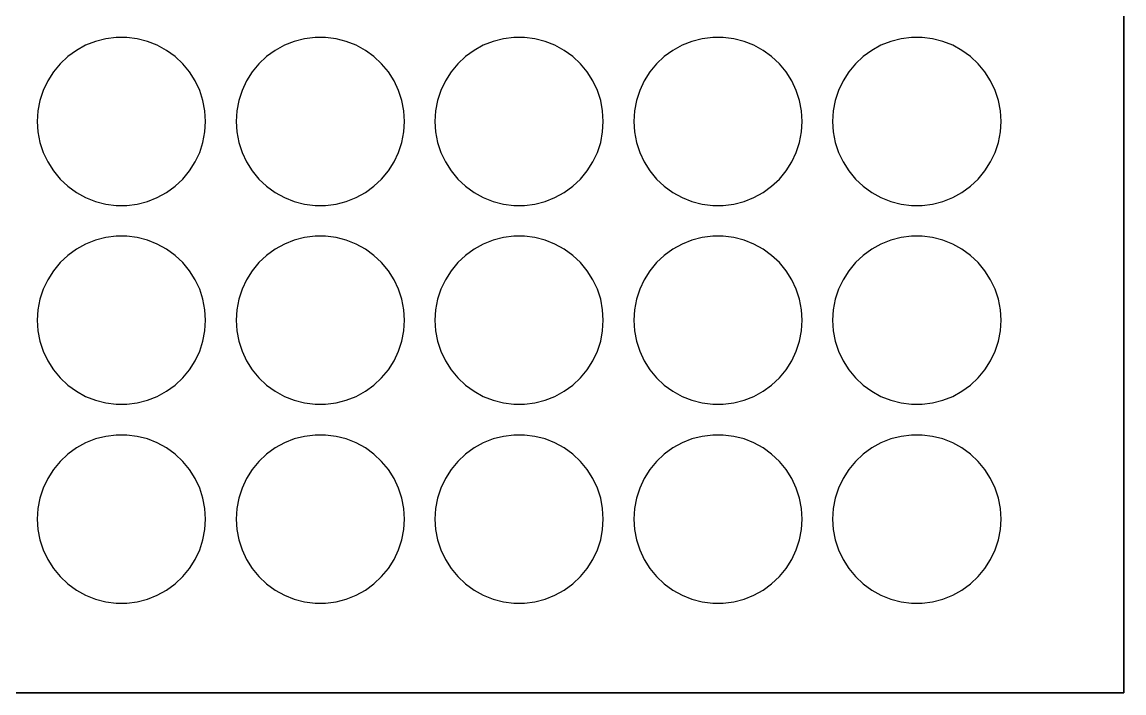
# Model space of a CAD drawing. Header units: metres. Extents: x -302 to 302, y -202 to 202.
# Drawn here: x -30 to 302.5, y -202.5 to 0 of the extents above; entities that cross this region are included whole.
import ezdxf

# ---------------------------------------------------------------- set-up
doc = ezdxf.new("R2010")
doc.units = ezdxf.units.M

msp = doc.modelspace()

# ---------------------------------------------------------------- linework, layer by layer
for p, q in [((302.45, 202.45), (302.45, -202.45)), ((302.5, -202.5), (302.5, 202.5)), ((-7.84903, -5.84315), (-10.8148, -7.01738)), ((-4.75948, -5.0499), (-7.84903, -5.84315)), ((-1.59488, -4.65012), (-4.75948, -5.0499)), ((1.59488, -4.65012), (-1.59488, -4.65012)), ((4.75948, -5.0499), (1.59488, -4.65012)), ((7.84903, -5.84315), (4.75948, -5.0499)), ((10.8148, -7.01738), (7.84903, -5.84315)), ((52.151, -5.84315), (49.1852, -7.01738)), ((55.2405, -5.0499), (52.151, -5.84315)), ((58.4051, -4.65012), (55.2405, -5.0499)), ((61.5949, -4.65012), (58.4051, -4.65012)), ((64.7595, -5.0499), (61.5949, -4.65012)), ((67.849, -5.84315), (64.7595, -5.0499)), ((70.8148, -7.01738), (67.849, -5.84315)), ((112.151, -5.84315), (109.185, -7.01738)), ((115.241, -5.0499), (112.151, -5.84315)), ((118.405, -4.65012), (115.241, -5.0499)), ((121.595, -4.65012), (118.405, -4.65012)), ((124.759, -5.0499), (121.595, -4.65012)), ((127.849, -5.84315), (124.759, -5.0499)), ((130.815, -7.01738), (127.849, -5.84315)), ((172.151, -5.84315), (169.185, -7.01738)), ((175.241, -5.0499), (172.151, -5.84315)), ((178.405, -4.65012), (175.241, -5.0499)), ((181.595, -4.65012), (178.405, -4.65012)), ((184.759, -5.0499), (181.595, -4.65012)), ((187.849, -5.84315), (184.759, -5.0499)), ((190.815, -7.01738), (187.849, -5.84315)), ((232.151, -5.84315), (229.185, -7.01738)), ((235.241, -5.0499), (232.151, -5.84315)), ((238.405, -4.65012), (235.241, -5.0499)), ((241.595, -4.65012), (238.405, -4.65012)), ((244.759, -5.0499), (241.595, -4.65012)), ((247.849, -5.84315), (244.759, -5.0499)), ((250.815, -7.01738), (247.849, -5.84315)), ((-13.61, -8.55406), (-16.1906, -10.429)), ((-10.8148, -7.01738), (-13.61, -8.55406)), ((13.61, -8.55406), (10.8148, -7.01738)), ((16.1906, -10.429), (13.61, -8.55406)), ((46.39, -8.55406), (43.8094, -10.429)), ((49.1852, -7.01738), (46.39, -8.55406)), ((73.61, -8.55406), (70.8148, -7.01738)), ((76.1906, -10.429), (73.61, -8.55406)), ((106.39, -8.55406), (103.809, -10.429)), ((109.185, -7.01738), (106.39, -8.55406)), ((133.61, -8.55406), (130.815, -7.01738)), ((136.191, -10.429), (133.61, -8.55406)), ((166.39, -8.55406), (163.809, -10.429)), ((169.185, -7.01738), (166.39, -8.55406)), ((193.61, -8.55406), (190.815, -7.01738)), ((196.191, -10.429), (193.61, -8.55406)), ((226.39, -8.55406), (223.809, -10.429)), ((229.185, -7.01738), (226.39, -8.55406)), ((253.61, -8.55406), (250.815, -7.01738)), ((256.191, -10.429), (253.61, -8.55406)), ((-18.5158, -12.6125), (-20.549, -15.0703)), ((-16.1906, -10.429), (-18.5158, -12.6125)), ((18.5158, -12.6125), (16.1906, -10.429)), ((20.549, -15.0703), (18.5158, -12.6125)), ((41.4842, -12.6125), (39.451, -15.0703)), ((43.8094, -10.429), (41.4842, -12.6125)), ((78.5158, -12.6125), (76.1906, -10.429)), ((80.549, -15.0703), (78.5158, -12.6125)), ((101.484, -12.6125), (99.451, -15.0703)), ((103.809, -10.429), (101.484, -12.6125)), ((138.516, -12.6125), (136.191, -10.429)), ((140.549, -15.0703), (138.516, -12.6125)), ((161.484, -12.6125), (159.451, -15.0703)), ((163.809, -10.429), (161.484, -12.6125)), ((198.516, -12.6125), (196.191, -10.429)), ((200.549, -15.0703), (198.516, -12.6125)), ((221.484, -12.6125), (219.451, -15.0703)), ((223.809, -10.429), (221.484, -12.6125)), ((258.516, -12.6125), (256.191, -10.429)), ((260.549, -15.0703), (258.516, -12.6125)), ((-20.549, -15.0703), (-22.2582, -17.7634)), ((22.2582, -17.7634), (20.549, -15.0703)), ((39.451, -15.0703), (37.7418, -17.7634)), ((82.2582, -17.7634), (80.549, -15.0703)), ((99.451, -15.0703), (97.7418, -17.7634)), ((142.258, -17.7634), (140.549, -15.0703)), ((159.451, -15.0703), (157.742, -17.7634)), ((202.258, -17.7634), (200.549, -15.0703)), ((219.451, -15.0703), (217.742, -17.7634)), ((262.258, -17.7634), (260.549, -15.0703)), ((-22.2582, -17.7634), (-23.6163, -20.6496)), ((23.6163, -20.6496), (22.2582, -17.7634)), ((37.7418, -17.7634), (36.3837, -20.6496)), ((83.6163, -20.6496), (82.2582, -17.7634)), ((97.7418, -17.7634), (96.3837, -20.6496)), ((143.616, -20.6496), (142.258, -17.7634)), ((157.742, -17.7634), (156.384, -20.6496)), ((203.616, -20.6496), (202.258, -17.7634)), ((217.742, -17.7634), (216.384, -20.6496)), ((263.616, -20.6496), (262.258, -17.7634)), ((-23.6163, -20.6496), (-24.602, -23.6833)), ((24.602, -23.6833), (23.6163, -20.6496)), ((36.3837, -20.6496), (35.398, -23.6833)), ((84.602, -23.6833), (83.6163, -20.6496)), ((96.3837, -20.6496), (95.398, -23.6833)), ((144.602, -23.6833), (143.616, -20.6496)), ((156.384, -20.6496), (155.398, -23.6833)), ((204.602, -23.6833), (203.616, -20.6496)), ((216.384, -20.6496), (215.398, -23.6833)), ((264.602, -23.6833), (263.616, -20.6496)), ((-24.602, -23.6833), (-25.1997, -26.8165)), ((25.1997, -26.8165), (24.602, -23.6833)), ((35.398, -23.6833), (34.8003, -26.8165)), ((85.1997, -26.8165), (84.602, -23.6833)), ((95.398, -23.6833), (94.8003, -26.8165)), ((145.2, -26.8165), (144.602, -23.6833)), ((155.398, -23.6833), (154.8, -26.8165)), ((205.2, -26.8165), (204.602, -23.6833)), ((215.398, -23.6833), (214.8, -26.8165)), ((265.2, -26.8165), (264.602, -23.6833)), ((-25.1997, -26.8165), (-25.4, -30)), ((25.4, -30), (25.1997, -26.8165)), ((34.8003, -26.8165), (34.6, -30)), ((85.4, -30), (85.1997, -26.8165)), ((94.8003, -26.8165), (94.6, -30)), ((145.4, -30), (145.2, -26.8165)), ((154.8, -26.8165), (154.6, -30)), ((205.4, -30), (205.2, -26.8165)), ((214.8, -26.8165), (214.6, -30)), ((265.4, -30), (265.2, -26.8165)), ((-25.4, -30), (-25.1997, -33.1835)), ((-25.1997, -33.1835), (-24.602, -36.3167)), ((24.602, -36.3167), (25.1997, -33.1835)), ((25.1997, -33.1835), (25.4, -30)), ((34.6, -30), (34.8003, -33.1835)), ((34.8003, -33.1835), (35.398, -36.3167)), ((84.602, -36.3167), (85.1997, -33.1835)), ((85.1997, -33.1835), (85.4, -30)), ((94.6, -30), (94.8003, -33.1835)), ((94.8003, -33.1835), (95.398, -36.3167)), ((144.602, -36.3167), (145.2, -33.1835)), ((145.2, -33.1835), (145.4, -30)), ((154.6, -30), (154.8, -33.1835)), ((154.8, -33.1835), (155.398, -36.3167)), ((204.602, -36.3167), (205.2, -33.1835)), ((205.2, -33.1835), (205.4, -30)), ((214.6, -30), (214.8, -33.1835)), ((214.8, -33.1835), (215.398, -36.3167)), ((264.602, -36.3167), (265.2, -33.1835)), ((265.2, -33.1835), (265.4, -30)), ((-24.602, -36.3167), (-23.6163, -39.3504)), ((23.6163, -39.3504), (24.602, -36.3167)), ((35.398, -36.3167), (36.3837, -39.3504)), ((83.6163, -39.3504), (84.602, -36.3167)), ((95.398, -36.3167), (96.3837, -39.3504)), ((143.616, -39.3504), (144.602, -36.3167)), ((155.398, -36.3167), (156.384, -39.3504)), ((203.616, -39.3504), (204.602, -36.3167)), ((215.398, -36.3167), (216.384, -39.3504)), ((263.616, -39.3504), (264.602, -36.3167)), ((-23.6163, -39.3504), (-22.2582, -42.2365)), ((22.2582, -42.2365), (23.6163, -39.3504)), ((36.3837, -39.3504), (37.7418, -42.2365)), ((82.2582, -42.2365), (83.6163, -39.3504)), ((96.3837, -39.3504), (97.7418, -42.2365)), ((142.258, -42.2365), (143.616, -39.3504)), ((156.384, -39.3504), (157.742, -42.2365)), ((202.258, -42.2365), (203.616, -39.3504)), ((216.384, -39.3504), (217.742, -42.2365)), ((262.258, -42.2365), (263.616, -39.3504)), ((-22.2582, -42.2365), (-20.549, -44.9297)), ((20.549, -44.9297), (22.2582, -42.2365)), ((37.7418, -42.2365), (39.451, -44.9297)), ((80.549, -44.9297), (82.2582, -42.2365)), ((97.7418, -42.2365), (99.451, -44.9297)), ((140.549, -44.9297), (142.258, -42.2365)), ((157.742, -42.2365), (159.451, -44.9297)), ((200.549, -44.9297), (202.258, -42.2365)), ((217.742, -42.2365), (219.451, -44.9297)), ((260.549, -44.9297), (262.258, -42.2365)), ((-20.549, -44.9297), (-18.5158, -47.3875)), ((18.5158, -47.3875), (20.549, -44.9297)), ((39.451, -44.9297), (41.4842, -47.3875)), ((78.5158, -47.3875), (80.549, -44.9297)), ((99.451, -44.9297), (101.484, -47.3875)), ((138.516, -47.3875), (140.549, -44.9297)), ((159.451, -44.9297), (161.484, -47.3875)), ((198.516, -47.3875), (200.549, -44.9297)), ((219.451, -44.9297), (221.484, -47.3875)), ((258.516, -47.3875), (260.549, -44.9297)), ((-18.5158, -47.3875), (-16.1906, -49.571)), ((-16.1906, -49.571), (-13.61, -51.4459)), ((13.61, -51.4459), (16.1906, -49.571)), ((16.1906, -49.571), (18.5158, -47.3875)), ((41.4842, -47.3875), (43.8094, -49.571)), ((43.8094, -49.571), (46.39, -51.4459)), ((73.61, -51.4459), (76.1906, -49.571)), ((76.1906, -49.571), (78.5158, -47.3875)), ((101.484, -47.3875), (103.809, -49.571)), ((103.809, -49.571), (106.39, -51.4459)), ((133.61, -51.4459), (136.191, -49.571)), ((136.191, -49.571), (138.516, -47.3875)), ((161.484, -47.3875), (163.809, -49.571)), ((163.809, -49.571), (166.39, -51.4459)), ((193.61, -51.4459), (196.191, -49.571)), ((196.191, -49.571), (198.516, -47.3875)), ((221.484, -47.3875), (223.809, -49.571)), ((223.809, -49.571), (226.39, -51.4459)), ((253.61, -51.4459), (256.191, -49.571)), ((256.191, -49.571), (258.516, -47.3875)), ((-13.61, -51.4459), (-10.8148, -52.9826)), ((-10.8148, -52.9826), (-7.84903, -54.1568)), ((7.84903, -54.1568), (10.8148, -52.9826)), ((10.8148, -52.9826), (13.61, -51.4459)), ((46.39, -51.4459), (49.1852, -52.9826)), ((49.1852, -52.9826), (52.151, -54.1568)), ((67.849, -54.1568), (70.8148, -52.9826)), ((70.8148, -52.9826), (73.61, -51.4459)), ((106.39, -51.4459), (109.185, -52.9826)), ((109.185, -52.9826), (112.151, -54.1568)), ((127.849, -54.1568), (130.815, -52.9826)), ((130.815, -52.9826), (133.61, -51.4459)), ((166.39, -51.4459), (169.185, -52.9826)), ((169.185, -52.9826), (172.151, -54.1568)), ((187.849, -54.1568), (190.815, -52.9826)), ((190.815, -52.9826), (193.61, -51.4459)), ((226.39, -51.4459), (229.185, -52.9826)), ((229.185, -52.9826), (232.151, -54.1568)), ((247.849, -54.1568), (250.815, -52.9826)), ((250.815, -52.9826), (253.61, -51.4459)), ((-7.84903, -54.1568), (-4.75948, -54.9501)), ((-4.75948, -54.9501), (-1.59488, -55.3499)), ((-1.59488, -55.3499), (1.59488, -55.3499)), ((1.59488, -55.3499), (4.75948, -54.9501)), ((4.75948, -54.9501), (7.84903, -54.1568)), ((52.151, -54.1568), (55.2405, -54.9501)), ((55.2405, -54.9501), (58.4051, -55.3499)), ((58.4051, -55.3499), (61.5949, -55.3499)), ((61.5949, -55.3499), (64.7595, -54.9501)), ((64.7595, -54.9501), (67.849, -54.1568)), ((112.151, -54.1568), (115.241, -54.9501)), ((115.241, -54.9501), (118.405, -55.3499)), ((118.405, -55.3499), (121.595, -55.3499)), ((121.595, -55.3499), (124.759, -54.9501)), ((124.759, -54.9501), (127.849, -54.1568)), ((172.151, -54.1568), (175.241, -54.9501)), ((175.241, -54.9501), (178.405, -55.3499)), ((178.405, -55.3499), (181.595, -55.3499)), ((181.595, -55.3499), (184.759, -54.9501)), ((184.759, -54.9501), (187.849, -54.1568)), ((232.151, -54.1568), (235.241, -54.9501)), ((235.241, -54.9501), (238.405, -55.3499)), ((238.405, -55.3499), (241.595, -55.3499)), ((241.595, -55.3499), (244.759, -54.9501)), ((244.759, -54.9501), (247.849, -54.1568)), ((-7.84903, -65.8432), (-10.8148, -67.0174)), ((-4.75948, -65.0499), (-7.84903, -65.8432)), ((-1.59488, -64.6501), (-4.75948, -65.0499)), ((1.59488, -64.6501), (-1.59488, -64.6501)), ((4.75948, -65.0499), (1.59488, -64.6501)), ((7.84903, -65.8432), (4.75948, -65.0499)), ((10.8148, -67.0174), (7.84903, -65.8432)), ((52.151, -65.8432), (49.1852, -67.0174)), ((55.2405, -65.0499), (52.151, -65.8432)), ((58.4051, -64.6501), (55.2405, -65.0499)), ((61.5949, -64.6501), (58.4051, -64.6501)), ((64.7595, -65.0499), (61.5949, -64.6501)), ((67.849, -65.8432), (64.7595, -65.0499)), ((70.8148, -67.0174), (67.849, -65.8432)), ((112.151, -65.8432), (109.185, -67.0174)), ((115.241, -65.0499), (112.151, -65.8432)), ((118.405, -64.6501), (115.241, -65.0499)), ((121.595, -64.6501), (118.405, -64.6501)), ((124.759, -65.0499), (121.595, -64.6501)), ((127.849, -65.8432), (124.759, -65.0499)), ((130.815, -67.0174), (127.849, -65.8432)), ((172.151, -65.8432), (169.185, -67.0174)), ((175.241, -65.0499), (172.151, -65.8432)), ((178.405, -64.6501), (175.241, -65.0499)), ((181.595, -64.6501), (178.405, -64.6501)), ((184.759, -65.0499), (181.595, -64.6501)), ((187.849, -65.8432), (184.759, -65.0499)), ((190.815, -67.0174), (187.849, -65.8432)), ((232.151, -65.8432), (229.185, -67.0174)), ((235.241, -65.0499), (232.151, -65.8432)), ((238.405, -64.6501), (235.241, -65.0499)), ((241.595, -64.6501), (238.405, -64.6501)), ((244.759, -65.0499), (241.595, -64.6501)), ((247.849, -65.8432), (244.759, -65.0499)), ((250.815, -67.0174), (247.849, -65.8432)), ((-13.61, -68.5541), (-16.1906, -70.429)), ((-10.8148, -67.0174), (-13.61, -68.5541)), ((13.61, -68.5541), (10.8148, -67.0174)), ((16.1906, -70.429), (13.61, -68.5541)), ((46.39, -68.5541), (43.8094, -70.429)), ((49.1852, -67.0174), (46.39, -68.5541)), ((73.61, -68.5541), (70.8148, -67.0174)), ((76.1906, -70.429), (73.61, -68.5541)), ((106.39, -68.5541), (103.809, -70.429)), ((109.185, -67.0174), (106.39, -68.5541)), ((133.61, -68.5541), (130.815, -67.0174)), ((136.191, -70.429), (133.61, -68.5541)), ((166.39, -68.5541), (163.809, -70.429)), ((169.185, -67.0174), (166.39, -68.5541)), ((193.61, -68.5541), (190.815, -67.0174)), ((196.191, -70.429), (193.61, -68.5541)), ((226.39, -68.5541), (223.809, -70.429)), ((229.185, -67.0174), (226.39, -68.5541)), ((253.61, -68.5541), (250.815, -67.0174)), ((256.191, -70.429), (253.61, -68.5541)), ((-18.5158, -72.6125), (-20.549, -75.0703)), ((-16.1906, -70.429), (-18.5158, -72.6125)), ((18.5158, -72.6125), (16.1906, -70.429)), ((20.549, -75.0703), (18.5158, -72.6125)), ((41.4842, -72.6125), (39.451, -75.0703)), ((43.8094, -70.429), (41.4842, -72.6125)), ((78.5158, -72.6125), (76.1906, -70.429)), ((80.549, -75.0703), (78.5158, -72.6125)), ((101.484, -72.6125), (99.451, -75.0703)), ((103.809, -70.429), (101.484, -72.6125)), ((138.516, -72.6125), (136.191, -70.429)), ((140.549, -75.0703), (138.516, -72.6125)), ((161.484, -72.6125), (159.451, -75.0703)), ((163.809, -70.429), (161.484, -72.6125)), ((198.516, -72.6125), (196.191, -70.429)), ((200.549, -75.0703), (198.516, -72.6125)), ((221.484, -72.6125), (219.451, -75.0703)), ((223.809, -70.429), (221.484, -72.6125)), ((258.516, -72.6125), (256.191, -70.429)), ((260.549, -75.0703), (258.516, -72.6125)), ((-20.549, -75.0703), (-22.2582, -77.7634)), ((22.2582, -77.7634), (20.549, -75.0703)), ((39.451, -75.0703), (37.7418, -77.7634)), ((82.2582, -77.7634), (80.549, -75.0703)), ((99.451, -75.0703), (97.7418, -77.7634)), ((142.258, -77.7634), (140.549, -75.0703)), ((159.451, -75.0703), (157.742, -77.7634)), ((202.258, -77.7634), (200.549, -75.0703)), ((219.451, -75.0703), (217.742, -77.7634)), ((262.258, -77.7634), (260.549, -75.0703)), ((-22.2582, -77.7634), (-23.6163, -80.6496)), ((23.6163, -80.6496), (22.2582, -77.7634)), ((37.7418, -77.7634), (36.3837, -80.6496)), ((83.6163, -80.6496), (82.2582, -77.7634)), ((97.7418, -77.7634), (96.3837, -80.6496)), ((143.616, -80.6496), (142.258, -77.7634)), ((157.742, -77.7634), (156.384, -80.6496)), ((203.616, -80.6496), (202.258, -77.7634)), ((217.742, -77.7634), (216.384, -80.6496)), ((263.616, -80.6496), (262.258, -77.7634)), ((-23.6163, -80.6496), (-24.602, -83.6833)), ((24.602, -83.6833), (23.6163, -80.6496)), ((36.3837, -80.6496), (35.398, -83.6833)), ((84.602, -83.6833), (83.6163, -80.6496)), ((96.3837, -80.6496), (95.398, -83.6833)), ((144.602, -83.6833), (143.616, -80.6496)), ((156.384, -80.6496), (155.398, -83.6833)), ((204.602, -83.6833), (203.616, -80.6496)), ((216.384, -80.6496), (215.398, -83.6833)), ((264.602, -83.6833), (263.616, -80.6496)), ((-24.602, -83.6833), (-25.1997, -86.8165)), ((25.1997, -86.8165), (24.602, -83.6833)), ((35.398, -83.6833), (34.8003, -86.8165)), ((85.1997, -86.8165), (84.602, -83.6833)), ((95.398, -83.6833), (94.8003, -86.8165)), ((145.2, -86.8165), (144.602, -83.6833)), ((155.398, -83.6833), (154.8, -86.8165)), ((205.2, -86.8165), (204.602, -83.6833)), ((215.398, -83.6833), (214.8, -86.8165)), ((265.2, -86.8165), (264.602, -83.6833)), ((-25.1997, -86.8165), (-25.4, -90)), ((25.4, -90), (25.1997, -86.8165)), ((34.8003, -86.8165), (34.6, -90)), ((85.4, -90), (85.1997, -86.8165)), ((94.8003, -86.8165), (94.6, -90)), ((145.4, -90), (145.2, -86.8165)), ((154.8, -86.8165), (154.6, -90)), ((205.4, -90), (205.2, -86.8165)), ((214.8, -86.8165), (214.6, -90)), ((265.4, -90), (265.2, -86.8165)), ((-25.4, -90), (-25.1997, -93.1835)), ((25.1997, -93.1835), (25.4, -90)), ((34.6, -90), (34.8003, -93.1835)), ((85.1997, -93.1835), (85.4, -90)), ((94.6, -90), (94.8003, -93.1835)), ((145.2, -93.1835), (145.4, -90)), ((154.6, -90), (154.8, -93.1835)), ((205.2, -93.1835), (205.4, -90)), ((214.6, -90), (214.8, -93.1835)), ((265.2, -93.1835), (265.4, -90)), ((-25.1997, -93.1835), (-24.602, -96.3167)), ((-24.602, -96.3167), (-23.6163, -99.3504)), ((23.6163, -99.3504), (24.602, -96.3167)), ((24.602, -96.3167), (25.1997, -93.1835)), ((34.8003, -93.1835), (35.398, -96.3167)), ((35.398, -96.3167), (36.3837, -99.3504)), ((83.6163, -99.3504), (84.602, -96.3167)), ((84.602, -96.3167), (85.1997, -93.1835)), ((94.8003, -93.1835), (95.398, -96.3167)), ((95.398, -96.3167), (96.3837, -99.3504)), ((143.616, -99.3504), (144.602, -96.3167)), ((144.602, -96.3167), (145.2, -93.1835)), ((154.8, -93.1835), (155.398, -96.3167)), ((155.398, -96.3167), (156.384, -99.3504)), ((203.616, -99.3504), (204.602, -96.3167)), ((204.602, -96.3167), (205.2, -93.1835)), ((214.8, -93.1835), (215.398, -96.3167)), ((215.398, -96.3167), (216.384, -99.3504)), ((263.616, -99.3504), (264.602, -96.3167)), ((264.602, -96.3167), (265.2, -93.1835)), ((-23.6163, -99.3504), (-22.2582, -102.237)), ((22.2582, -102.237), (23.6163, -99.3504)), ((36.3837, -99.3504), (37.7418, -102.237)), ((82.2582, -102.237), (83.6163, -99.3504)), ((96.3837, -99.3504), (97.7418, -102.237)), ((142.258, -102.237), (143.616, -99.3504)), ((156.384, -99.3504), (157.742, -102.237)), ((202.258, -102.237), (203.616, -99.3504)), ((216.384, -99.3504), (217.742, -102.237)), ((262.258, -102.237), (263.616, -99.3504)), ((-22.2582, -102.237), (-20.549, -104.93)), ((20.549, -104.93), (22.2582, -102.237)), ((37.7418, -102.237), (39.451, -104.93)), ((80.549, -104.93), (82.2582, -102.237)), ((97.7418, -102.237), (99.451, -104.93)), ((140.549, -104.93), (142.258, -102.237)), ((157.742, -102.237), (159.451, -104.93)), ((200.549, -104.93), (202.258, -102.237)), ((217.742, -102.237), (219.451, -104.93)), ((260.549, -104.93), (262.258, -102.237)), ((-20.549, -104.93), (-18.5158, -107.387)), ((18.5158, -107.387), (20.549, -104.93)), ((39.451, -104.93), (41.4842, -107.387)), ((78.5158, -107.387), (80.549, -104.93)), ((99.451, -104.93), (101.484, -107.387)), ((138.516, -107.387), (140.549, -104.93)), ((159.451, -104.93), (161.484, -107.387)), ((198.516, -107.387), (200.549, -104.93)), ((219.451, -104.93), (221.484, -107.387)), ((258.516, -107.387), (260.549, -104.93)), ((-18.5158, -107.387), (-16.1906, -109.571)), ((-16.1906, -109.571), (-13.61, -111.446)), ((13.61, -111.446), (16.1906, -109.571)), ((16.1906, -109.571), (18.5158, -107.387)), ((41.4842, -107.387), (43.8094, -109.571)), ((43.8094, -109.571), (46.39, -111.446)), ((73.61, -111.446), (76.1906, -109.571)), ((76.1906, -109.571), (78.5158, -107.387)), ((101.484, -107.387), (103.809, -109.571)), ((103.809, -109.571), (106.39, -111.446)), ((133.61, -111.446), (136.191, -109.571)), ((136.191, -109.571), (138.516, -107.387)), ((161.484, -107.387), (163.809, -109.571)), ((163.809, -109.571), (166.39, -111.446)), ((193.61, -111.446), (196.191, -109.571)), ((196.191, -109.571), (198.516, -107.387)), ((221.484, -107.387), (223.809, -109.571)), ((223.809, -109.571), (226.39, -111.446)), ((253.61, -111.446), (256.191, -109.571)), ((256.191, -109.571), (258.516, -107.387)), ((-13.61, -111.446), (-10.8148, -112.983)), ((-10.8148, -112.983), (-7.84903, -114.157)), ((7.84903, -114.157), (10.8148, -112.983)), ((10.8148, -112.983), (13.61, -111.446)), ((46.39, -111.446), (49.1852, -112.983)), ((49.1852, -112.983), (52.151, -114.157)), ((67.849, -114.157), (70.8148, -112.983)), ((70.8148, -112.983), (73.61, -111.446)), ((106.39, -111.446), (109.185, -112.983)), ((109.185, -112.983), (112.151, -114.157)), ((127.849, -114.157), (130.815, -112.983)), ((130.815, -112.983), (133.61, -111.446)), ((166.39, -111.446), (169.185, -112.983)), ((169.185, -112.983), (172.151, -114.157)), ((187.849, -114.157), (190.815, -112.983)), ((190.815, -112.983), (193.61, -111.446)), ((226.39, -111.446), (229.185, -112.983)), ((229.185, -112.983), (232.151, -114.157)), ((247.849, -114.157), (250.815, -112.983)), ((250.815, -112.983), (253.61, -111.446)), ((-7.84903, -114.157), (-4.75948, -114.95)), ((-4.75948, -114.95), (-1.59488, -115.35)), ((-1.59488, -115.35), (1.59488, -115.35)), ((1.59488, -115.35), (4.75948, -114.95)), ((4.75948, -114.95), (7.84903, -114.157)), ((52.151, -114.157), (55.2405, -114.95)), ((55.2405, -114.95), (58.4051, -115.35)), ((58.4051, -115.35), (61.5949, -115.35)), ((61.5949, -115.35), (64.7595, -114.95)), ((64.7595, -114.95), (67.849, -114.157)), ((112.151, -114.157), (115.241, -114.95)), ((115.241, -114.95), (118.405, -115.35)), ((118.405, -115.35), (121.595, -115.35)), ((121.595, -115.35), (124.759, -114.95)), ((124.759, -114.95), (127.849, -114.157)), ((172.151, -114.157), (175.241, -114.95)), ((175.241, -114.95), (178.405, -115.35)), ((178.405, -115.35), (181.595, -115.35)), ((181.595, -115.35), (184.759, -114.95)), ((184.759, -114.95), (187.849, -114.157)), ((232.151, -114.157), (235.241, -114.95)), ((235.241, -114.95), (238.405, -115.35)), ((238.405, -115.35), (241.595, -115.35)), ((241.595, -115.35), (244.759, -114.95)), ((244.759, -114.95), (247.849, -114.157)), ((-7.84903, -125.843), (-10.8148, -127.017)), ((-4.75948, -125.05), (-7.84903, -125.843)), ((-1.59488, -124.65), (-4.75948, -125.05)), ((1.59488, -124.65), (-1.59488, -124.65)), ((4.75948, -125.05), (1.59488, -124.65)), ((7.84903, -125.843), (4.75948, -125.05)), ((10.8148, -127.017), (7.84903, -125.843)), ((52.151, -125.843), (49.1852, -127.017)), ((55.2405, -125.05), (52.151, -125.843)), ((58.4051, -124.65), (55.2405, -125.05)), ((61.5949, -124.65), (58.4051, -124.65)), ((64.7595, -125.05), (61.5949, -124.65)), ((67.849, -125.843), (64.7595, -125.05)), ((70.8148, -127.017), (67.849, -125.843)), ((112.151, -125.843), (109.185, -127.017)), ((115.241, -125.05), (112.151, -125.843)), ((118.405, -124.65), (115.241, -125.05)), ((121.595, -124.65), (118.405, -124.65)), ((124.759, -125.05), (121.595, -124.65)), ((127.849, -125.843), (124.759, -125.05)), ((130.815, -127.017), (127.849, -125.843)), ((172.151, -125.843), (169.185, -127.017)), ((175.241, -125.05), (172.151, -125.843)), ((178.405, -124.65), (175.241, -125.05)), ((181.595, -124.65), (178.405, -124.65)), ((184.759, -125.05), (181.595, -124.65)), ((187.849, -125.843), (184.759, -125.05)), ((190.815, -127.017), (187.849, -125.843)), ((232.151, -125.843), (229.185, -127.017)), ((235.241, -125.05), (232.151, -125.843)), ((238.405, -124.65), (235.241, -125.05)), ((241.595, -124.65), (238.405, -124.65)), ((244.759, -125.05), (241.595, -124.65)), ((247.849, -125.843), (244.759, -125.05)), ((250.815, -127.017), (247.849, -125.843)), ((-13.61, -128.554), (-16.1906, -130.429)), ((-10.8148, -127.017), (-13.61, -128.554)), ((13.61, -128.554), (10.8148, -127.017)), ((16.1906, -130.429), (13.61, -128.554)), ((46.39, -128.554), (43.8094, -130.429)), ((49.1852, -127.017), (46.39, -128.554)), ((73.61, -128.554), (70.8148, -127.017)), ((76.1906, -130.429), (73.61, -128.554)), ((106.39, -128.554), (103.809, -130.429)), ((109.185, -127.017), (106.39, -128.554)), ((133.61, -128.554), (130.815, -127.017)), ((136.191, -130.429), (133.61, -128.554)), ((166.39, -128.554), (163.809, -130.429)), ((169.185, -127.017), (166.39, -128.554)), ((193.61, -128.554), (190.815, -127.017)), ((196.191, -130.429), (193.61, -128.554)), ((226.39, -128.554), (223.809, -130.429)), ((229.185, -127.017), (226.39, -128.554)), ((253.61, -128.554), (250.815, -127.017)), ((256.191, -130.429), (253.61, -128.554)), ((-18.5158, -132.613), (-20.549, -135.07)), ((-16.1906, -130.429), (-18.5158, -132.613)), ((18.5158, -132.613), (16.1906, -130.429)), ((20.549, -135.07), (18.5158, -132.613)), ((41.4842, -132.613), (39.451, -135.07)), ((43.8094, -130.429), (41.4842, -132.613)), ((78.5158, -132.613), (76.1906, -130.429)), ((80.549, -135.07), (78.5158, -132.613)), ((101.484, -132.613), (99.451, -135.07)), ((103.809, -130.429), (101.484, -132.613)), ((138.516, -132.613), (136.191, -130.429)), ((140.549, -135.07), (138.516, -132.613)), ((161.484, -132.613), (159.451, -135.07)), ((163.809, -130.429), (161.484, -132.613)), ((198.516, -132.613), (196.191, -130.429)), ((200.549, -135.07), (198.516, -132.613)), ((221.484, -132.613), (219.451, -135.07)), ((223.809, -130.429), (221.484, -132.613)), ((258.516, -132.613), (256.191, -130.429)), ((260.549, -135.07), (258.516, -132.613)), ((-20.549, -135.07), (-22.2582, -137.763)), ((22.2582, -137.763), (20.549, -135.07)), ((39.451, -135.07), (37.7418, -137.763)), ((82.2582, -137.763), (80.549, -135.07)), ((99.451, -135.07), (97.7418, -137.763)), ((142.258, -137.763), (140.549, -135.07)), ((159.451, -135.07), (157.742, -137.763)), ((202.258, -137.763), (200.549, -135.07)), ((219.451, -135.07), (217.742, -137.763)), ((262.258, -137.763), (260.549, -135.07)), ((-22.2582, -137.763), (-23.6163, -140.65)), ((23.6163, -140.65), (22.2582, -137.763)), ((37.7418, -137.763), (36.3837, -140.65)), ((83.6163, -140.65), (82.2582, -137.763)), ((97.7418, -137.763), (96.3837, -140.65)), ((143.616, -140.65), (142.258, -137.763)), ((157.742, -137.763), (156.384, -140.65)), ((203.616, -140.65), (202.258, -137.763)), ((217.742, -137.763), (216.384, -140.65)), ((263.616, -140.65), (262.258, -137.763)), ((-23.6163, -140.65), (-24.602, -143.683)), ((24.602, -143.683), (23.6163, -140.65)), ((36.3837, -140.65), (35.398, -143.683)), ((84.602, -143.683), (83.6163, -140.65)), ((96.3837, -140.65), (95.398, -143.683)), ((144.602, -143.683), (143.616, -140.65)), ((156.384, -140.65), (155.398, -143.683)), ((204.602, -143.683), (203.616, -140.65)), ((216.384, -140.65), (215.398, -143.683)), ((264.602, -143.683), (263.616, -140.65)), ((-24.602, -143.683), (-25.1997, -146.817)), ((25.1997, -146.817), (24.602, -143.683)), ((35.398, -143.683), (34.8003, -146.817)), ((85.1997, -146.817), (84.602, -143.683)), ((95.398, -143.683), (94.8003, -146.817)), ((145.2, -146.817), (144.602, -143.683)), ((155.398, -143.683), (154.8, -146.817)), ((205.2, -146.817), (204.602, -143.683)), ((215.398, -143.683), (214.8, -146.817)), ((265.2, -146.817), (264.602, -143.683)), ((-25.1997, -146.817), (-25.4, -150)), ((25.4, -150), (25.1997, -146.817)), ((34.8003, -146.817), (34.6, -150)), ((85.4, -150), (85.1997, -146.817)), ((94.8003, -146.817), (94.6, -150)), ((145.4, -150), (145.2, -146.817)), ((154.8, -146.817), (154.6, -150)), ((205.4, -150), (205.2, -146.817)), ((214.8, -146.817), (214.6, -150)), ((265.4, -150), (265.2, -146.817)), ((-25.4, -150), (-25.1997, -153.183)), ((25.1997, -153.183), (25.4, -150)), ((34.6, -150), (34.8003, -153.183)), ((85.1997, -153.183), (85.4, -150)), ((94.6, -150), (94.8003, -153.183)), ((145.2, -153.183), (145.4, -150)), ((154.6, -150), (154.8, -153.183)), ((205.2, -153.183), (205.4, -150)), ((214.6, -150), (214.8, -153.183)), ((265.2, -153.183), (265.4, -150)), ((-25.1997, -153.183), (-24.602, -156.317)), ((24.602, -156.317), (25.1997, -153.183)), ((34.8003, -153.183), (35.398, -156.317)), ((84.602, -156.317), (85.1997, -153.183)), ((94.8003, -153.183), (95.398, -156.317)), ((144.602, -156.317), (145.2, -153.183)), ((154.8, -153.183), (155.398, -156.317)), ((204.602, -156.317), (205.2, -153.183)), ((214.8, -153.183), (215.398, -156.317)), ((264.602, -156.317), (265.2, -153.183)), ((-24.602, -156.317), (-23.6163, -159.35)), ((-23.6163, -159.35), (-22.2582, -162.237)), ((22.2582, -162.237), (23.6163, -159.35)), ((23.6163, -159.35), (24.602, -156.317)), ((35.398, -156.317), (36.3837, -159.35)), ((36.3837, -159.35), (37.7418, -162.237)), ((82.2582, -162.237), (83.6163, -159.35)), ((83.6163, -159.35), (84.602, -156.317)), ((95.398, -156.317), (96.3837, -159.35)), ((96.3837, -159.35), (97.7418, -162.237)), ((142.258, -162.237), (143.616, -159.35)), ((143.616, -159.35), (144.602, -156.317)), ((155.398, -156.317), (156.384, -159.35)), ((156.384, -159.35), (157.742, -162.237)), ((202.258, -162.237), (203.616, -159.35)), ((203.616, -159.35), (204.602, -156.317)), ((215.398, -156.317), (216.384, -159.35)), ((216.384, -159.35), (217.742, -162.237)), ((262.258, -162.237), (263.616, -159.35)), ((263.616, -159.35), (264.602, -156.317)), ((-22.2582, -162.237), (-20.549, -164.93)), ((20.549, -164.93), (22.2582, -162.237)), ((37.7418, -162.237), (39.451, -164.93)), ((80.549, -164.93), (82.2582, -162.237)), ((97.7418, -162.237), (99.451, -164.93)), ((140.549, -164.93), (142.258, -162.237)), ((157.742, -162.237), (159.451, -164.93)), ((200.549, -164.93), (202.258, -162.237)), ((217.742, -162.237), (219.451, -164.93)), ((260.549, -164.93), (262.258, -162.237)), ((-20.549, -164.93), (-18.5158, -167.387)), ((18.5158, -167.387), (20.549, -164.93)), ((39.451, -164.93), (41.4842, -167.387)), ((78.5158, -167.387), (80.549, -164.93)), ((99.451, -164.93), (101.484, -167.387)), ((138.516, -167.387), (140.549, -164.93)), ((159.451, -164.93), (161.484, -167.387)), ((198.516, -167.387), (200.549, -164.93)), ((219.451, -164.93), (221.484, -167.387)), ((258.516, -167.387), (260.549, -164.93)), ((-18.5158, -167.387), (-16.1906, -169.571)), ((-16.1906, -169.571), (-13.61, -171.446)), ((13.61, -171.446), (16.1906, -169.571)), ((16.1906, -169.571), (18.5158, -167.387)), ((41.4842, -167.387), (43.8094, -169.571)), ((43.8094, -169.571), (46.39, -171.446)), ((73.61, -171.446), (76.1906, -169.571)), ((76.1906, -169.571), (78.5158, -167.387)), ((101.484, -167.387), (103.809, -169.571)), ((103.809, -169.571), (106.39, -171.446)), ((133.61, -171.446), (136.191, -169.571)), ((136.191, -169.571), (138.516, -167.387)), ((161.484, -167.387), (163.809, -169.571)), ((163.809, -169.571), (166.39, -171.446)), ((193.61, -171.446), (196.191, -169.571)), ((196.191, -169.571), (198.516, -167.387)), ((221.484, -167.387), (223.809, -169.571)), ((223.809, -169.571), (226.39, -171.446)), ((253.61, -171.446), (256.191, -169.571)), ((256.191, -169.571), (258.516, -167.387)), ((-13.61, -171.446), (-10.8148, -172.983)), ((10.8148, -172.983), (13.61, -171.446)), ((46.39, -171.446), (49.1852, -172.983)), ((70.8148, -172.983), (73.61, -171.446)), ((106.39, -171.446), (109.185, -172.983)), ((130.815, -172.983), (133.61, -171.446)), ((166.39, -171.446), (169.185, -172.983)), ((190.815, -172.983), (193.61, -171.446)), ((226.39, -171.446), (229.185, -172.983)), ((250.815, -172.983), (253.61, -171.446)), ((-10.8148, -172.983), (-7.84903, -174.157)), ((-7.84903, -174.157), (-4.75948, -174.95)), ((-4.75948, -174.95), (-1.59488, -175.35)), ((-1.59488, -175.35), (1.59488, -175.35)), ((1.59488, -175.35), (4.75948, -174.95)), ((4.75948, -174.95), (7.84903, -174.157)), ((7.84903, -174.157), (10.8148, -172.983)), ((49.1852, -172.983), (52.151, -174.157)), ((52.151, -174.157), (55.2405, -174.95)), ((55.2405, -174.95), (58.4051, -175.35)), ((58.4051, -175.35), (61.5949, -175.35)), ((61.5949, -175.35), (64.7595, -174.95)), ((64.7595, -174.95), (67.849, -174.157)), ((67.849, -174.157), (70.8148, -172.983)), ((109.185, -172.983), (112.151, -174.157)), ((112.151, -174.157), (115.241, -174.95)), ((115.241, -174.95), (118.405, -175.35)), ((118.405, -175.35), (121.595, -175.35)), ((121.595, -175.35), (124.759, -174.95)), ((124.759, -174.95), (127.849, -174.157)), ((127.849, -174.157), (130.815, -172.983)), ((169.185, -172.983), (172.151, -174.157)), ((172.151, -174.157), (175.241, -174.95)), ((175.241, -174.95), (178.405, -175.35)), ((178.405, -175.35), (181.595, -175.35)), ((181.595, -175.35), (184.759, -174.95)), ((184.759, -174.95), (187.849, -174.157)), ((187.849, -174.157), (190.815, -172.983)), ((229.185, -172.983), (232.151, -174.157)), ((232.151, -174.157), (235.241, -174.95)), ((235.241, -174.95), (238.405, -175.35)), ((238.405, -175.35), (241.595, -175.35)), ((241.595, -175.35), (244.759, -174.95)), ((244.759, -174.95), (247.849, -174.157)), ((247.849, -174.157), (250.815, -172.983)), ((-302.5, -202.5), (302.5, -202.5)), ((302.45, -202.45), (-302.45, -202.45))]:
    msp.add_line(p, q)

doc.saveas('drawing.dxf')
